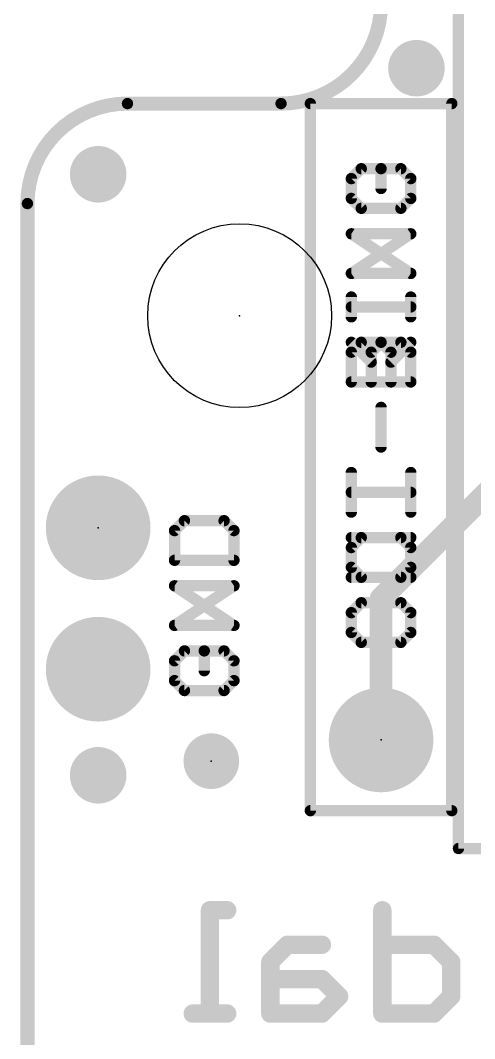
# Model space of a CAD drawing. Extents: x 0 to 108, y -11 to 121.
# Drawn here: x -0.13 to 8.03, y 87.35 to 105.63 of the extents above; entities that cross this region are included whole.
import ezdxf

# ---------------------------------------------------------------- set-up
doc = ezdxf.new("R2010")
doc.units = 0
for name, color, linetype in [('1', 12, 'CONTINUOUS'), ('17', 110, 'CONTINUOUS'), ('18', 110, 'CONTINUOUS'), ('20', 53, 'CONTINUOUS'), ('21', 41, 'CONTINUOUS'), ('22', 40, 'CONTINUOUS'), ('23', 53, 'CONTINUOUS'), ('51', 53, 'CONTINUOUS')]:
    doc.layers.add(name, color=color, linetype=linetype)

# ---------------------------------------------------------------- blocks, each defined once
blk = doc.blocks.new('PIE')
at = {"const_width": 0.5}
blk.add_lwpolyline([(0, -0.25, 1), (0, 0.25, 1), (0, -0.25)], format="xyb", dxfattribs=at)
blk = doc.blocks.new('RECT')
blk.add_solid([(-0.5, -0.5), (0.5, -0.5), (-0.5, 0.5), (0.5, 0.5)])
blk = doc.blocks.new('ROUNDP')
at = {"const_width": 0.5}
blk.add_lwpolyline([(0, -0.25, 1), (0, 0.25, 1), (0, -0.25)], format="xyb", dxfattribs=at)
blk = doc.blocks.new('ROUNDV')
at = {"const_width": 0.5}
blk.add_lwpolyline([(0, -0.25, 1), (0, 0.25, 1), (0, -0.25)], format="xyb", dxfattribs=at)

msp = doc.modelspace()

# ---------------------------------------------------------------- linework, layer by layer
at = {"layer": '1'}
for points, const_width in [([(4.554, 104.14, 0.4142), (6.35, 105.9361)], 0.254), ([(1.7961, 104.14, 0.4142), (0, 102.344)], 0.254), ([(1.7961, 104.2035, 1), (1.7961, 104.0765)], 0.127), ([(1.7961, 104.0765, 1), (1.7961, 104.2035)], 0.127), ([(4.554, 104.2035, 1), (4.554, 104.0765)], 0.127), ([(4.554, 104.0765, 1), (4.554, 104.2035)], 0.127), ([(0.0635, 102.344, 1), (-0.0635, 102.344)], 0.127), ([(-0.0635, 102.344, 1), (0.0635, 102.344)], 0.127), ([(6.4516, 95.25, 1), (6.2484, 95.25)], 0.2032), ([(6.2782, 95.3218, 1), (6.4218, 95.1782)], 0.2032), ([(6.2484, 92.71, 1), (6.4516, 92.71)], 0.2032)]:
    msp.add_lwpolyline(points, format="xyb", dxfattribs=dict(at, const_width=const_width))
for points, const_width in [([(4.554, 104.14), (1.7961, 104.14)], 0.254), ([(0, 102.344), (0, 85.09)], 0.254), ([(9.56, 98.46), (6.35, 95.25)], 0.4064), ([(6.35, 95.25), (6.35, 92.71)], 0.4064)]:
    msp.add_lwpolyline(points, dxfattribs=dict(at, const_width=const_width))
at = {"layer": '20'}
for points, const_width in [([(4.554, 104.14, 0.4142), (6.35, 105.9361)], 0.2032), ([(1.7961, 104.14, 0.4142), (0, 102.344)], 0.2032), ([(1.7961, 104.1908, 1), (1.7961, 104.0892)], 0.1016), ([(1.7961, 104.0892, 1), (1.7961, 104.1908)], 0.1016), ([(4.554, 104.1908, 1), (4.554, 104.0892)], 0.1016), ([(4.554, 104.0892, 1), (4.554, 104.1908)], 0.1016), ([(0.0508, 102.344, 1), (-0.0508, 102.344)], 0.1016), ([(-0.0508, 102.344, 1), (0.0508, 102.344)], 0.1016)]:
    msp.add_lwpolyline(points, format="xyb", dxfattribs=dict(at, const_width=const_width))
at = {"layer": '20', "const_width": 0.2032}
for points in [[(4.554, 104.14), (1.7961, 104.14)], [(0, 102.344), (0, 22.1161)]]:
    msp.add_lwpolyline(points, dxfattribs=at)
at = {"layer": '20'}
msp.add_circle((3.81, 100.33), 1.651, dxfattribs=at)
at = {"layer": '21', "const_width": 0.2032}
for points in [[(7.74, 111.76), (7.74, 90.76)], [(5.08, 91.44), (5.08, 104.14)], [(7.62, 104.14), (5.08, 104.14)], [(5.9936, 102.9704), (5.8157, 102.7924)], [(6.7054, 102.9704), (6.3495, 102.9704)], [(6.3495, 102.9704), (6.3495, 102.6145)], [(6.8834, 102.7924), (6.7054, 102.9704)], [(5.8157, 102.7924), (5.8157, 102.4365)], [(6.8834, 102.4365), (6.8834, 102.7924)], [(5.8157, 102.4365), (5.9936, 102.2586)], [(6.7054, 102.2586), (6.8834, 102.4365)], [(5.9936, 102.2586), (6.7054, 102.2586)], [(5.8157, 101.0892), (6.8834, 101.801)], [(6.8834, 101.801), (5.8157, 101.801)], [(6.8834, 101.0892), (5.8157, 101.0892)], [(5.8157, 100.3096), (5.8157, 100.6655)], [(6.8834, 100.3096), (6.8834, 100.6655)], [(6.8834, 100.4875), (5.8157, 100.4875)], [(5.8157, 99.674), (5.9936, 99.852)], [(5.9936, 99.852), (6.3495, 99.852)], [(6.3495, 99.852), (6.5275, 99.674)], [(6.5275, 99.4961), (6.8834, 99.852)], [(5.8157, 99.1402), (5.8157, 99.674)], [(6.5275, 99.674), (6.5275, 99.1402)], [(6.8834, 99.1402), (5.8157, 99.1402)], [(6.3495, 97.9708), (6.3495, 98.6826)], [(5.8157, 96.8014), (5.8157, 97.5132)], [(6.8834, 97.1573), (5.8157, 97.1573)], [(2.8186, 96.6481), (2.6407, 96.4702)], [(2.6407, 96.4702), (2.6407, 95.9363)], [(3.5305, 96.6481), (2.8186, 96.6481)], [(3.7084, 96.4702), (3.5305, 96.6481)], [(3.7084, 95.9363), (3.7084, 96.4702)], [(6.7054, 96.3438), (5.8157, 96.3438)], [(6.8834, 96.1659), (6.7054, 96.3438)], [(6.8834, 95.8099), (6.8834, 96.1659)], [(2.6407, 95.9363), (3.7084, 95.9363)], [(6.7054, 95.632), (6.8834, 95.8099)], [(5.8157, 95.632), (6.7054, 95.632)], [(2.6407, 94.7669), (3.7084, 95.4787)], [(3.7084, 95.4787), (2.6407, 95.4787)], [(5.9936, 95.1744), (5.8157, 94.9965)], [(6.7054, 95.1744), (5.9936, 95.1744)], [(6.8834, 94.9965), (6.7054, 95.1744)], [(5.8157, 94.9965), (5.8157, 94.6406)], [(6.8834, 94.6406), (6.8834, 94.9965)], [(3.7084, 94.7669), (2.6407, 94.7669)], [(5.8157, 94.6406), (5.9936, 94.4626)], [(6.7054, 94.4626), (6.8834, 94.6406)], [(5.9936, 94.4626), (6.7054, 94.4626)], [(2.8186, 94.3093), (2.6407, 94.1314)], [(3.5305, 94.3093), (3.1745, 94.3093)], [(3.1745, 94.3093), (3.1745, 93.9534)], [(3.7084, 94.1314), (3.5305, 94.3093)], [(2.6407, 94.1314), (2.6407, 93.7755)], [(3.7084, 93.7755), (3.7084, 94.1314)], [(2.6407, 93.7755), (2.8186, 93.5975)], [(3.5305, 93.5975), (3.7084, 93.7755)], [(2.8186, 93.5975), (3.5305, 93.5975)], [(7.62, 91.44), (5.08, 91.44)], [(7.74, 90.76), (12.54, 90.76)]]:
    msp.add_lwpolyline(points, dxfattribs=at)
at = {"layer": '21', "const_width": 0.1016}
for points in [[(5.1308, 104.14, 1), (5.0292, 104.14)], [(5.08, 104.1908, 1), (5.08, 104.0892)], [(7.62, 104.0892, 1), (7.62, 104.1908)], [(6.0296, 102.9345, 1), (5.9577, 103.0063)], [(6.3495, 103.0212, 1), (6.3495, 102.9196)], [(6.4003, 102.9704, 1), (6.2987, 102.9704)], [(6.7414, 103.0063, 1), (6.6695, 102.9345)], [(6.7054, 102.9196, 1), (6.7054, 103.0212)], [(5.8665, 102.7924, 1), (5.7649, 102.7924)], [(5.7798, 102.8284, 1), (5.8516, 102.7565)], [(6.9342, 102.7924, 1), (6.8326, 102.7924)], [(6.8475, 102.7565, 1), (6.9193, 102.8284)], [(6.2987, 102.6145, 1), (6.4003, 102.6145)], [(5.8516, 102.4724, 1), (5.7798, 102.4006)], [(5.7649, 102.4365, 1), (5.8665, 102.4365)], [(6.8326, 102.4365, 1), (6.9342, 102.4365)], [(6.9193, 102.4006, 1), (6.8475, 102.4724)], [(5.9936, 102.3094, 1), (5.9936, 102.2078)], [(5.9577, 102.2227, 1), (6.0296, 102.2945)], [(6.6695, 102.2945, 1), (6.7414, 102.2227)], [(6.7054, 102.2078, 1), (6.7054, 102.3094)], [(5.8157, 101.8518, 1), (5.8157, 101.7502)], [(6.9116, 101.7587, 1), (6.8552, 101.8433)], [(6.8834, 101.7502, 1), (6.8834, 101.8518)], [(5.8157, 101.14, 1), (5.8157, 101.0384)], [(5.7875, 101.1314, 1), (5.8439, 101.0469)], [(6.8834, 101.0384, 1), (6.8834, 101.14)], [(5.8665, 100.6655, 1), (5.7649, 100.6655)], [(6.9342, 100.6655, 1), (6.8326, 100.6655)], [(5.8157, 100.5383, 1), (5.8157, 100.4367)], [(6.8834, 100.4367, 1), (6.8834, 100.5383)], [(5.7649, 100.3096, 1), (5.8665, 100.3096)], [(6.8326, 100.3096, 1), (6.9342, 100.3096)], [(5.9936, 99.9028, 1), (5.9936, 99.8012)], [(6.0296, 99.8161, 1), (5.9577, 99.8879)], [(6.3855, 99.8879, 1), (6.3136, 99.8161)], [(6.3495, 99.8012, 1), (6.3495, 99.9028)], [(6.9193, 99.8161, 1), (6.8475, 99.8879)], [(5.8665, 99.674, 1), (5.7649, 99.674)], [(5.7798, 99.71, 1), (5.8516, 99.6381)], [(6.5783, 99.674, 1), (6.4767, 99.674)], [(6.4916, 99.6381, 1), (6.5634, 99.71)], [(6.4916, 99.532, 1), (6.5634, 99.4602)], [(5.8157, 99.191, 1), (5.8157, 99.0894)], [(5.7649, 99.1402, 1), (5.8665, 99.1402)], [(6.4767, 99.1402, 1), (6.5783, 99.1402)], [(6.8834, 99.0894, 1), (6.8834, 99.191)], [(6.4003, 98.6826, 1), (6.2987, 98.6826)], [(6.2987, 97.9708, 1), (6.4003, 97.9708)], [(5.8665, 97.5132, 1), (5.7649, 97.5132)], [(5.8157, 97.2081, 1), (5.8157, 97.1065)], [(6.8834, 97.1065, 1), (6.8834, 97.2081)], [(5.7649, 96.8014, 1), (5.8665, 96.8014)], [(2.6915, 96.4702, 1), (2.5899, 96.4702)], [(2.8186, 96.6989, 1), (2.8186, 96.5973)], [(2.8546, 96.6122, 1), (2.7827, 96.684)], [(3.5664, 96.684, 1), (3.4945, 96.6122)], [(3.5305, 96.5973, 1), (3.5305, 96.6989)], [(3.7592, 96.4702, 1), (3.6576, 96.4702)], [(2.6048, 96.5061, 1), (2.6766, 96.4342)], [(3.6725, 96.4342, 1), (3.7443, 96.5061)], [(5.8157, 96.3946, 1), (5.8157, 96.293)], [(6.7414, 96.3797, 1), (6.6695, 96.3079)], [(6.7054, 96.293, 1), (6.7054, 96.3946)], [(6.9342, 96.1659, 1), (6.8326, 96.1659)], [(6.8475, 96.1299, 1), (6.9193, 96.2018)], [(2.6407, 95.9871, 1), (2.6407, 95.8855)], [(3.7084, 95.8855, 1), (3.7084, 95.9871)], [(2.5899, 95.9363, 1), (2.6915, 95.9363)], [(3.6576, 95.9363, 1), (3.7592, 95.9363)], [(6.8326, 95.8099, 1), (6.9342, 95.8099)], [(6.9193, 95.774, 1), (6.8475, 95.8459)], [(5.8157, 95.6828, 1), (5.8157, 95.5812)], [(6.6695, 95.6679, 1), (6.7414, 95.5961)], [(6.7054, 95.5812, 1), (6.7054, 95.6828)], [(2.6407, 95.5295, 1), (2.6407, 95.4279)], [(3.7366, 95.4364, 1), (3.6802, 95.521)], [(3.7084, 95.4279, 1), (3.7084, 95.5295)], [(5.9936, 95.2252, 1), (5.9936, 95.1236)], [(6.0296, 95.1385, 1), (5.9577, 95.2103)], [(6.7414, 95.2103, 1), (6.6695, 95.1385)], [(6.7054, 95.1236, 1), (6.7054, 95.2252)], [(5.8665, 94.9965, 1), (5.7649, 94.9965)], [(5.7798, 95.0324, 1), (5.8516, 94.9605)], [(6.9342, 94.9965, 1), (6.8326, 94.9965)], [(6.8475, 94.9605, 1), (6.9193, 95.0324)], [(2.6407, 94.8177, 1), (2.6407, 94.7161)], [(2.6125, 94.8092, 1), (2.6689, 94.7246)], [(3.7084, 94.7161, 1), (3.7084, 94.8177)], [(5.8516, 94.6765, 1), (5.7798, 94.6046)], [(6.9193, 94.6046, 1), (6.8475, 94.6765)], [(5.7649, 94.6406, 1), (5.8665, 94.6406)], [(5.9936, 94.5134, 1), (5.9936, 94.4118)], [(6.7054, 94.4118, 1), (6.7054, 94.5134)], [(6.8326, 94.6406, 1), (6.9342, 94.6406)], [(2.8546, 94.2734, 1), (2.7827, 94.3452)], [(3.1745, 94.3601, 1), (3.1745, 94.2585)], [(3.2253, 94.3093, 1), (3.1237, 94.3093)], [(3.5664, 94.3452, 1), (3.4945, 94.2734)], [(3.5305, 94.2585, 1), (3.5305, 94.3601)], [(5.9577, 94.4267, 1), (6.0296, 94.4985)], [(6.6695, 94.4985, 1), (6.7414, 94.4267)], [(2.6915, 94.1314, 1), (2.5899, 94.1314)], [(2.6048, 94.1673, 1), (2.6766, 94.0954)], [(3.7592, 94.1314, 1), (3.6576, 94.1314)], [(3.6725, 94.0954, 1), (3.7443, 94.1673)], [(2.6766, 93.8114, 1), (2.6048, 93.7395)], [(2.5899, 93.7755, 1), (2.6915, 93.7755)], [(3.1237, 93.9534, 1), (3.2253, 93.9534)], [(3.6576, 93.7755, 1), (3.7592, 93.7755)], [(3.7443, 93.7395, 1), (3.6725, 93.8114)], [(2.8186, 93.6483, 1), (2.8186, 93.5467)], [(2.7827, 93.5616, 1), (2.8546, 93.6334)], [(3.4945, 93.6334, 1), (3.5664, 93.5616)], [(3.5305, 93.5467, 1), (3.5305, 93.6483)], [(5.08, 91.4908, 1), (5.08, 91.3892)], [(5.0292, 91.44, 1), (5.1308, 91.44)], [(7.62, 91.3892, 1), (7.62, 91.4908)], [(7.74, 90.8108, 1), (7.74, 90.7092)], [(7.6892, 90.76, 1), (7.7908, 90.76)]]:
    msp.add_lwpolyline(points, format="xyb", dxfattribs=at)
at = {"layer": '22'}
for points, const_width in [([(5.08, 91.44), (5.08, 104.14)], 0.2032), ([(5.08, 104.14), (7.62, 104.14)], 0.2032), ([(7.62, 91.44), (7.62, 104.14)], 0.2032), ([(5.8166, 102.7924), (5.9946, 102.9704)], 0.2032), ([(5.9946, 102.9704), (6.3505, 102.9704)], 0.2032), ([(6.3505, 102.9704), (6.3505, 102.6145)], 0.2032), ([(6.7064, 102.9704), (6.8843, 102.7924)], 0.2032), ([(5.8166, 102.4365), (5.8166, 102.7924)], 0.2032), ([(6.8843, 102.7924), (6.8843, 102.4365)], 0.2032), ([(5.9946, 102.2586), (5.8166, 102.4365)], 0.2032), ([(6.8843, 102.4365), (6.7064, 102.2586)], 0.2032), ([(6.7064, 102.2586), (5.9946, 102.2586)], 0.2032), ([(6.8843, 101.0892), (5.8166, 101.801)], 0.2032), ([(5.8166, 101.801), (6.8843, 101.801)], 0.2032), ([(5.8166, 101.0892), (6.8843, 101.0892)], 0.2032), ([(5.8166, 100.3096), (5.8166, 100.6655)], 0.2032), ([(6.8843, 100.3096), (6.8843, 100.6655)], 0.2032), ([(5.8166, 100.4875), (6.8843, 100.4875)], 0.2032), ([(6.1725, 99.4961), (5.8166, 99.852)], 0.2032), ([(6.3505, 99.852), (6.1725, 99.674)], 0.2032), ([(6.7064, 99.852), (6.3505, 99.852)], 0.2032), ([(6.8843, 99.674), (6.7064, 99.852)], 0.2032), ([(6.1725, 99.674), (6.1725, 99.1402)], 0.2032), ([(6.8843, 99.1402), (6.8843, 99.674)], 0.2032), ([(5.8166, 99.1402), (6.8843, 99.1402)], 0.2032), ([(6.3505, 97.9708), (6.3505, 98.6826)], 0.2032), ([(6.8843, 96.8014), (6.8843, 97.5132)], 0.2032), ([(5.8166, 97.1573), (6.8843, 97.1573)], 0.2032), ([(2.6416, 96.4702), (2.8196, 96.6481)], 0.2032), ([(2.6416, 95.9363), (2.6416, 96.4702)], 0.2032), ([(2.8196, 96.6481), (3.5314, 96.6481)], 0.2032), ([(3.5314, 96.6481), (3.7093, 96.4702)], 0.2032), ([(3.7093, 96.4702), (3.7093, 95.9363)], 0.2032), ([(5.8166, 96.1659), (5.9946, 96.3438)], 0.2032), ([(5.9946, 96.3438), (6.8843, 96.3438)], 0.2032), ([(5.8166, 95.8099), (5.8166, 96.1659)], 0.2032), ([(3.7093, 95.9363), (2.6416, 95.9363)], 0.2032), ([(5.9946, 95.632), (5.8166, 95.8099)], 0.2032), ([(6.8843, 95.632), (5.9946, 95.632)], 0.2032), ([(3.7093, 94.7669), (2.6416, 95.4787)], 0.2032), ([(2.6416, 95.4787), (3.7093, 95.4787)], 0.2032), ([(5.8166, 94.9965), (5.9946, 95.1744)], 0.2032), ([(5.9946, 95.1744), (6.7064, 95.1744)], 0.2032), ([(6.7064, 95.1744), (6.8843, 94.9965)], 0.2032), ([(5.8166, 94.6406), (5.8166, 94.9965)], 0.2032), ([(6.8843, 94.9965), (6.8843, 94.6406)], 0.2032), ([(2.6416, 94.7669), (3.7093, 94.7669)], 0.2032), ([(5.9946, 94.4626), (5.8166, 94.6406)], 0.2032), ([(6.8843, 94.6406), (6.7064, 94.4626)], 0.2032), ([(6.7064, 94.4626), (5.9946, 94.4626)], 0.2032), ([(2.6416, 94.1314), (2.8196, 94.3093)], 0.2032), ([(2.8196, 94.3093), (3.1755, 94.3093)], 0.2032), ([(3.1755, 94.3093), (3.1755, 93.9534)], 0.2032), ([(3.5314, 94.3093), (3.7093, 94.1314)], 0.2032), ([(2.6416, 93.7755), (2.6416, 94.1314)], 0.2032), ([(3.7093, 94.1314), (3.7093, 93.7755)], 0.2032), ([(2.8196, 93.5975), (2.6416, 93.7755)], 0.2032), ([(3.7093, 93.7755), (3.5314, 93.5975)], 0.2032), ([(3.5314, 93.5975), (2.8196, 93.5975)], 0.2032), ([(5.08, 91.44), (7.62, 91.44)], 0.2032), ([(3.5869, 89.6509), (3.2776, 89.6509)], 0.3302), ([(3.2776, 89.6509), (3.2776, 87.7951)], 0.3302), ([(6.3725, 89.6509), (6.3725, 87.7951)], 0.3302), ([(4.6704, 89.0323), (4.3611, 88.723)], 0.3302), ([(5.289, 89.0323), (4.6704, 89.0323)], 0.3302), ([(7.3004, 89.0323), (6.3725, 89.0323)], 0.3302), ([(7.6097, 88.723), (7.3004, 89.0323)], 0.3302), ([(4.3611, 88.723), (4.3611, 87.7951)], 0.3302), ([(7.6097, 88.1044), (7.6097, 88.723)], 0.3302), ([(5.289, 88.4137), (4.3611, 88.4137)], 0.3302), ([(5.5983, 88.1044), (5.289, 88.4137)], 0.3302), ([(5.289, 87.7951), (5.5983, 88.1044)], 0.3302), ([(7.3004, 87.7951), (7.6097, 88.1044)], 0.3302), ([(3.5869, 87.7951), (2.9683, 87.7951)], 0.3302), ([(4.3611, 87.7951), (5.289, 87.7951)], 0.3302), ([(6.3725, 87.7951), (7.3004, 87.7951)], 0.3302)]:
    msp.add_lwpolyline(points, dxfattribs=dict(at, const_width=const_width))
for points, const_width in [([(5.1308, 104.14, 1), (5.0292, 104.14)], 0.1016), ([(5.08, 104.1908, 1), (5.08, 104.0892)], 0.1016), ([(7.6708, 104.14, 1), (7.5692, 104.14)], 0.1016), ([(7.62, 104.0892, 1), (7.62, 104.1908)], 0.1016), ([(5.9946, 103.0212, 1), (5.9946, 102.9196)], 0.1016), ([(6.0305, 102.9345, 1), (5.9586, 103.0063)], 0.1016), ([(6.4013, 102.9704, 1), (6.2997, 102.9704)], 0.1016), ([(6.3505, 102.9196, 1), (6.3505, 103.0212)], 0.1016), ([(6.7423, 103.0063, 1), (6.6704, 102.9345)], 0.1016), ([(5.8674, 102.7924, 1), (5.7658, 102.7924)], 0.1016), ([(5.7807, 102.8284, 1), (5.8525, 102.7565)], 0.1016), ([(6.9351, 102.7924, 1), (6.8335, 102.7924)], 0.1016), ([(6.8484, 102.7565, 1), (6.9202, 102.8284)], 0.1016), ([(6.2997, 102.6145, 1), (6.4013, 102.6145)], 0.1016), ([(5.8525, 102.4724, 1), (5.7807, 102.4006)], 0.1016), ([(5.7658, 102.4365, 1), (5.8674, 102.4365)], 0.1016), ([(6.8335, 102.4365, 1), (6.9351, 102.4365)], 0.1016), ([(6.9202, 102.4006, 1), (6.8484, 102.4724)], 0.1016), ([(5.9946, 102.3094, 1), (5.9946, 102.2078)], 0.1016), ([(5.9586, 102.2227, 1), (6.0305, 102.2945)], 0.1016), ([(6.6704, 102.2945, 1), (6.7423, 102.2227)], 0.1016), ([(6.7064, 102.2078, 1), (6.7064, 102.3094)], 0.1016), ([(5.8448, 101.8433, 1), (5.7884, 101.7587)], 0.1016), ([(5.8166, 101.8518, 1), (5.8166, 101.7502)], 0.1016), ([(6.8843, 101.7502, 1), (6.8843, 101.8518)], 0.1016), ([(5.8166, 101.14, 1), (5.8166, 101.0384)], 0.1016), ([(6.8561, 101.0469, 1), (6.9125, 101.1314)], 0.1016), ([(6.8843, 101.0384, 1), (6.8843, 101.14)], 0.1016), ([(5.8674, 100.6655, 1), (5.7658, 100.6655)], 0.1016), ([(6.9351, 100.6655, 1), (6.8335, 100.6655)], 0.1016), ([(5.8166, 100.5383, 1), (5.8166, 100.4367)], 0.1016), ([(6.8843, 100.4367, 1), (6.8843, 100.5383)], 0.1016), ([(5.7658, 100.3096, 1), (5.8674, 100.3096)], 0.1016), ([(6.8335, 100.3096, 1), (6.9351, 100.3096)], 0.1016), ([(5.8525, 99.8879, 1), (5.7807, 99.8161)], 0.1016), ([(6.3505, 99.9028, 1), (6.3505, 99.8012)], 0.1016), ([(6.3864, 99.8161, 1), (6.3145, 99.8879)], 0.1016), ([(6.7423, 99.8879, 1), (6.6704, 99.8161)], 0.1016), ([(6.7064, 99.8012, 1), (6.7064, 99.9028)], 0.1016), ([(6.2233, 99.674, 1), (6.1217, 99.674)], 0.1016), ([(6.1366, 99.71, 1), (6.2084, 99.6381)], 0.1016), ([(6.9351, 99.674, 1), (6.8335, 99.674)], 0.1016), ([(6.8484, 99.6381, 1), (6.9202, 99.71)], 0.1016), ([(6.1366, 99.4602, 1), (6.2084, 99.532)], 0.1016), ([(5.8166, 99.191, 1), (5.8166, 99.0894)], 0.1016), ([(6.1217, 99.1402, 1), (6.2233, 99.1402)], 0.1016), ([(6.8335, 99.1402, 1), (6.9351, 99.1402)], 0.1016), ([(6.8843, 99.0894, 1), (6.8843, 99.191)], 0.1016), ([(6.4013, 98.6826, 1), (6.2997, 98.6826)], 0.1016), ([(6.2997, 97.9708, 1), (6.4013, 97.9708)], 0.1016), ([(6.9351, 97.5132, 1), (6.8335, 97.5132)], 0.1016), ([(5.8166, 97.2081, 1), (5.8166, 97.1065)], 0.1016), ([(6.8843, 97.1065, 1), (6.8843, 97.2081)], 0.1016), ([(6.8335, 96.8014, 1), (6.9351, 96.8014)], 0.1016), ([(2.6924, 96.4702, 1), (2.5908, 96.4702)], 0.1016), ([(2.8196, 96.6989, 1), (2.8196, 96.5973)], 0.1016), ([(2.8555, 96.6122, 1), (2.7836, 96.684)], 0.1016), ([(3.5673, 96.684, 1), (3.4954, 96.6122)], 0.1016), ([(3.5314, 96.5973, 1), (3.5314, 96.6989)], 0.1016), ([(3.7601, 96.4702, 1), (3.6585, 96.4702)], 0.1016), ([(2.6057, 96.5061, 1), (2.6775, 96.4342)], 0.1016), ([(3.6734, 96.4342, 1), (3.7452, 96.5061)], 0.1016), ([(5.9946, 96.3946, 1), (5.9946, 96.293)], 0.1016), ([(6.0305, 96.3079, 1), (5.9586, 96.3797)], 0.1016), ([(6.8843, 96.293, 1), (6.8843, 96.3946)], 0.1016), ([(5.8674, 96.1659, 1), (5.7658, 96.1659)], 0.1016), ([(5.7807, 96.2018, 1), (5.8525, 96.1299)], 0.1016), ([(2.6416, 95.9871, 1), (2.6416, 95.8855)], 0.1016), ([(3.7093, 95.8855, 1), (3.7093, 95.9871)], 0.1016), ([(2.5908, 95.9363, 1), (2.6924, 95.9363)], 0.1016), ([(3.6585, 95.9363, 1), (3.7601, 95.9363)], 0.1016), ([(5.8525, 95.8459, 1), (5.7807, 95.774)], 0.1016), ([(5.7658, 95.8099, 1), (5.8674, 95.8099)], 0.1016), ([(5.9946, 95.6828, 1), (5.9946, 95.5812)], 0.1016), ([(5.9586, 95.5961, 1), (6.0305, 95.6679)], 0.1016), ([(6.8843, 95.5812, 1), (6.8843, 95.6828)], 0.1016), ([(2.6698, 95.521, 1), (2.6134, 95.4364)], 0.1016), ([(2.6416, 95.5295, 1), (2.6416, 95.4279)], 0.1016), ([(3.7093, 95.4279, 1), (3.7093, 95.5295)], 0.1016), ([(5.9946, 95.2252, 1), (5.9946, 95.1236)], 0.1016), ([(6.0305, 95.1385, 1), (5.9586, 95.2103)], 0.1016), ([(6.7423, 95.2103, 1), (6.6704, 95.1385)], 0.1016), ([(6.7064, 95.1236, 1), (6.7064, 95.2252)], 0.1016), ([(5.8674, 94.9965, 1), (5.7658, 94.9965)], 0.1016), ([(5.7807, 95.0324, 1), (5.8525, 94.9605)], 0.1016), ([(6.9351, 94.9965, 1), (6.8335, 94.9965)], 0.1016), ([(6.8484, 94.9605, 1), (6.9202, 95.0324)], 0.1016), ([(2.6416, 94.8177, 1), (2.6416, 94.7161)], 0.1016), ([(3.6811, 94.7246, 1), (3.7375, 94.8092)], 0.1016), ([(3.7093, 94.7161, 1), (3.7093, 94.8177)], 0.1016), ([(5.8525, 94.6765, 1), (5.7807, 94.6046)], 0.1016), ([(6.9202, 94.6046, 1), (6.8484, 94.6765)], 0.1016), ([(5.7658, 94.6406, 1), (5.8674, 94.6406)], 0.1016), ([(5.9946, 94.5134, 1), (5.9946, 94.4118)], 0.1016), ([(6.7064, 94.4118, 1), (6.7064, 94.5134)], 0.1016), ([(6.8335, 94.6406, 1), (6.9351, 94.6406)], 0.1016), ([(2.8196, 94.3601, 1), (2.8196, 94.2585)], 0.1016), ([(2.8555, 94.2734, 1), (2.7836, 94.3452)], 0.1016), ([(3.2263, 94.3093, 1), (3.1247, 94.3093)], 0.1016), ([(3.1755, 94.2585, 1), (3.1755, 94.3601)], 0.1016), ([(3.5673, 94.3452, 1), (3.4954, 94.2734)], 0.1016), ([(5.9586, 94.4267, 1), (6.0305, 94.4985)], 0.1016), ([(6.6704, 94.4985, 1), (6.7423, 94.4267)], 0.1016), ([(2.6924, 94.1314, 1), (2.5908, 94.1314)], 0.1016), ([(2.6057, 94.1673, 1), (2.6775, 94.0954)], 0.1016), ([(3.7601, 94.1314, 1), (3.6585, 94.1314)], 0.1016), ([(3.6734, 94.0954, 1), (3.7452, 94.1673)], 0.1016), ([(2.6775, 93.8114, 1), (2.6057, 93.7395)], 0.1016), ([(2.5908, 93.7755, 1), (2.6924, 93.7755)], 0.1016), ([(3.1247, 93.9534, 1), (3.2263, 93.9534)], 0.1016), ([(3.6585, 93.7755, 1), (3.7601, 93.7755)], 0.1016), ([(3.7452, 93.7395, 1), (3.6734, 93.8114)], 0.1016), ([(2.8196, 93.6483, 1), (2.8196, 93.5467)], 0.1016), ([(2.7836, 93.5616, 1), (2.8555, 93.6334)], 0.1016), ([(3.4954, 93.6334, 1), (3.5673, 93.5616)], 0.1016), ([(3.5314, 93.5467, 1), (3.5314, 93.6483)], 0.1016), ([(5.08, 91.4908, 1), (5.08, 91.3892)], 0.1016), ([(5.0292, 91.44, 1), (5.1308, 91.44)], 0.1016), ([(7.5692, 91.44, 1), (7.6708, 91.44)], 0.1016), ([(7.62, 91.3892, 1), (7.62, 91.4908)], 0.1016), ([(3.2776, 89.7334, 1), (3.2776, 89.5683)], 0.1651), ([(3.3602, 89.6509, 1), (3.1951, 89.6509)], 0.1651), ([(3.5869, 89.5683, 1), (3.5869, 89.7334)], 0.1651), ([(6.455, 89.6509, 1), (6.2899, 89.6509)], 0.1651), ([(4.6704, 89.1148, 1), (4.6704, 88.9497)], 0.1651), ([(4.7288, 88.9739, 1), (4.612, 89.0907)], 0.1651), ([(5.289, 88.9497, 1), (5.289, 89.1148)], 0.1651), ([(6.3725, 89.1148, 1), (6.3725, 88.9497)], 0.1651), ([(7.3587, 89.0907, 1), (7.242, 88.9739)], 0.1651), ([(7.3004, 88.9497, 1), (7.3004, 89.1148)], 0.1651), ([(4.4437, 88.723, 1), (4.2786, 88.723)], 0.1651), ([(7.6922, 88.723, 1), (7.5271, 88.723)], 0.1651), ([(4.3027, 88.7814, 1), (4.4195, 88.6646)], 0.1651), ([(7.5513, 88.6646, 1), (7.668, 88.7814)], 0.1651), ([(4.3611, 88.4962, 1), (4.3611, 88.3311)], 0.1651), ([(5.3474, 88.4721, 1), (5.2306, 88.3553)], 0.1651), ([(5.289, 88.3311, 1), (5.289, 88.4962)], 0.1651), ([(5.5399, 88.046, 1), (5.6567, 88.1628)], 0.1651), ([(5.6567, 88.046, 1), (5.5399, 88.1628)], 0.1651), ([(7.5271, 88.1044, 1), (7.6922, 88.1044)], 0.1651), ([(7.668, 88.046, 1), (7.5513, 88.1628)], 0.1651), ([(2.9683, 87.8777, 1), (2.9683, 87.7126)], 0.1651), ([(3.1951, 87.7951, 1), (3.3602, 87.7951)], 0.1651), ([(3.5869, 87.7126, 1), (3.5869, 87.8777)], 0.1651), ([(4.3611, 87.8777, 1), (4.3611, 87.7126)], 0.1651), ([(4.2786, 87.7951, 1), (4.4437, 87.7951)], 0.1651), ([(5.2306, 87.8535, 1), (5.3474, 87.7367)], 0.1651), ([(5.289, 87.7126, 1), (5.289, 87.8777)], 0.1651), ([(6.3725, 87.8777, 1), (6.3725, 87.7126)], 0.1651), ([(6.2899, 87.7951, 1), (6.455, 87.7951)], 0.1651), ([(7.242, 87.8535, 1), (7.3587, 87.7367)], 0.1651), ([(7.3004, 87.7126, 1), (7.3004, 87.8777)], 0.1651)]:
    msp.add_lwpolyline(points, format="xyb", dxfattribs=dict(at, const_width=const_width))
at = {"layer": '23'}
for p in [(3.81, 100.33), (1.27, 96.52), (6.35, 92.71), (3.302, 92.329)]:
    msp.add_point(p, dxfattribs=at)

# ---------------------------------------------------------------- block references
at = {"layer": '1'}
msp.add_blockref('PIE', (3.302, 92.329), dxfattribs=at)
at = {"layer": '17', "xscale": 1.8796, "yscale": 1.8796}
for p in [(1.27, 96.52), (1.27, 93.98)]:
    msp.add_blockref('ROUNDP', p, dxfattribs=at)
at = {"layer": '17', "xscale": 1.8796, "yscale": 1.8796, "rotation": 90}
msp.add_blockref('ROUNDP', (6.35, 92.71), dxfattribs=at)
at = {"layer": '18', "xscale": 1.016, "yscale": 1.016}
for p in [(6.985, 104.775), (6.985, 104.775), (1.27, 102.87), (1.27, 102.87), (1.27, 92.075), (1.27, 92.075)]:
    msp.add_blockref('ROUNDV', p, dxfattribs=at)
at = {"layer": '51', "xscale": 0.508, "yscale": 0.508, "rotation": 270}
for p in [(1.27, 96.52), (1.27, 93.98)]:
    msp.add_blockref('RECT', p, dxfattribs=at)
at = {"layer": '51', "xscale": 0.508, "yscale": 0.508}
msp.add_blockref('RECT', (6.35, 92.71), dxfattribs=at)

doc.saveas('drawing.dxf')
